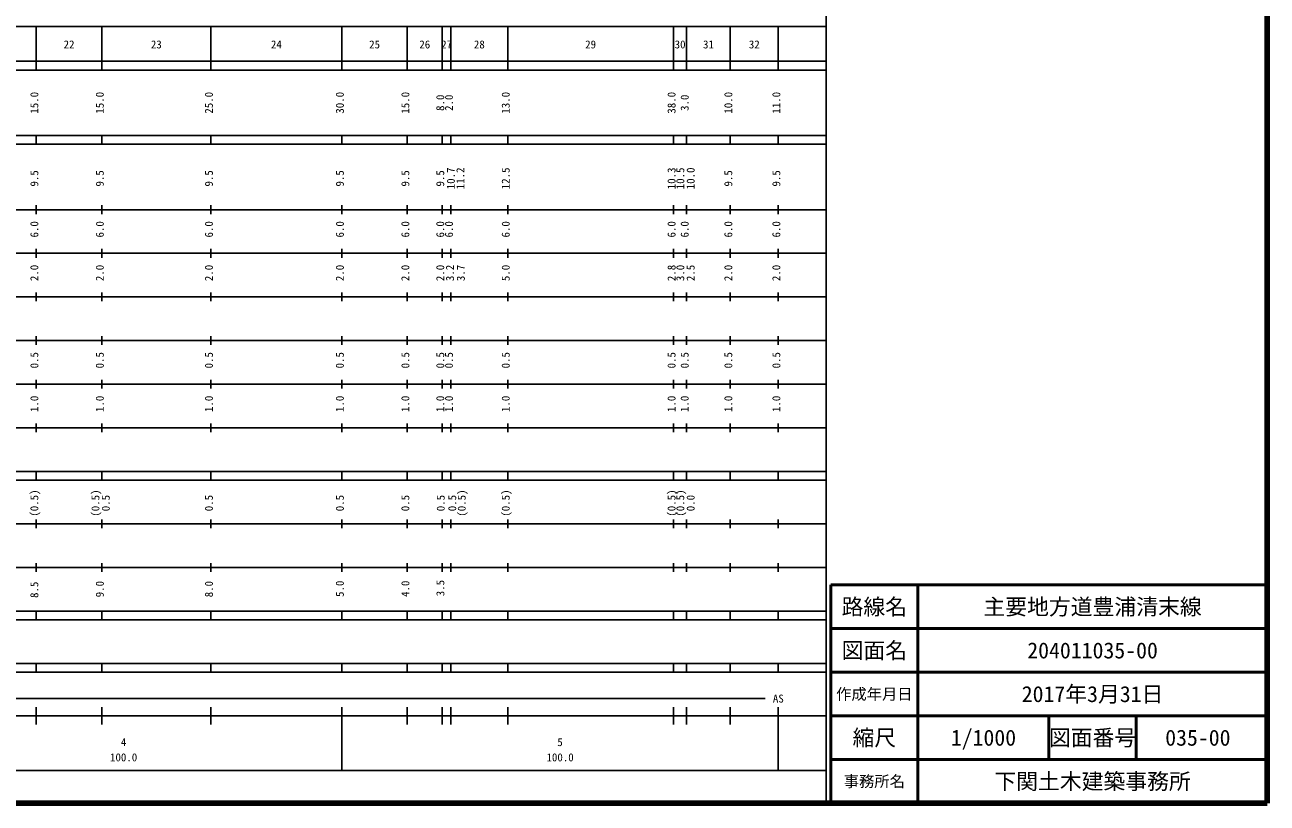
# Model space of a CAD drawing. Units: millimetres on the paper, enlarged 1000 times. Extents: x 40000 to 680000, y 20000 to 380000.
# Drawn here: x 395369 to 680000, y 20000 to 198357 of the extents above; entities that cross this region are included whole.
import ezdxf
from ezdxf.enums import TextEntityAlignment as Align

# ---------------------------------------------------------------- set-up
doc = ezdxf.new("R2010")
doc.units = ezdxf.units.MM
doc.header["$LTSCALE"] = 1000
for name, color, linetype, lineweight in [('M-TTL', 2, 'Continuous', 140), ('M-TTL-BAND', 7, 'Continuous', 25), ('M-TTL-FRAM', 2, 'Continuous', 50), ('M-TTL-LINE', 7, 'Continuous', 50)]:
    doc.layers.add(name, color=color, linetype=linetype, lineweight=lineweight)
doc.layers.add('M-TTL-TXT', color=7, linetype='Continuous')
doc.styles.add('ＭＳ ゴシック', font='')
doc.styles.get('ＭＳ ゴシック').set_extended_font_data('MS Gothic')

msp = doc.modelspace()

# ---------------------------------------------------------------- linework, layer by layer
at = {"layer": 'M-TTL'}
for p, q in [((680000, 20000), (680000, 380000)), ((40000, 20000), (680000, 20000))]:
    msp.add_line(p, q, dxfattribs=at)
at = {"layer": 'M-TTL-BAND'}
for p, q in [((579000, 20000), (579000, 370000)), ((68000, 198000), (579000, 198000)), ((398000, 188000), (398000, 198000)), ((413000, 188000), (413000, 198000)), ((438000, 188000), (438000, 198000)), ((468000, 188000), (468000, 198000)), ((483000, 188000), (483000, 198000)), ((491000, 188000), (491000, 198000)), ((493000, 188000), (493000, 198000)), ((506000, 188000), (506000, 198000)), ((544000, 188000), (544000, 198000)), ((547000, 188000), (547000, 198000)), ((557000, 188000), (557000, 198000)), ((568000, 188000), (568000, 198000)), ((40000, 190000), (579000, 190000)), ((40000, 188000), (579000, 188000)), ((40000, 173000), (579000, 173000)), ((40000, 171000), (579000, 171000)), ((398000, 171000), (398000, 173000)), ((413000, 171000), (413000, 173000)), ((438000, 171000), (438000, 173000)), ((468000, 171000), (468000, 173000)), ((483000, 171000), (483000, 173000)), ((491000, 171000), (491000, 173000)), ((493000, 171000), (493000, 173000)), ((506000, 171000), (506000, 173000)), ((544000, 171000), (544000, 173000)), ((547000, 171000), (547000, 173000)), ((557000, 171000), (557000, 173000)), ((568000, 171000), (568000, 173000)), ((398000, 155000), (398000, 157000)), ((413000, 155000), (413000, 157000)), ((438000, 155000), (438000, 157000)), ((468000, 155000), (468000, 157000)), ((483000, 155000), (483000, 157000)), ((491000, 155000), (491000, 157000)), ((493000, 155000), (493000, 157000)), ((506000, 155000), (506000, 157000)), ((544000, 155000), (544000, 157000)), ((547000, 155000), (547000, 157000)), ((557000, 155000), (557000, 157000)), ((568000, 155000), (568000, 157000)), ((40000, 156000), (579000, 156000)), ((46000, 146000), (579000, 146000)), ((398000, 145000), (398000, 147000)), ((413000, 145000), (413000, 147000)), ((438000, 145000), (438000, 147000)), ((468000, 145000), (468000, 147000)), ((483000, 145000), (483000, 147000)), ((491000, 145000), (491000, 147000)), ((493000, 145000), (493000, 147000)), ((506000, 145000), (506000, 147000)), ((544000, 145000), (544000, 147000)), ((547000, 145000), (547000, 147000)), ((557000, 145000), (557000, 147000)), ((568000, 145000), (568000, 147000)), ((398000, 135000), (398000, 137000)), ((413000, 135000), (413000, 137000)), ((438000, 135000), (438000, 137000)), ((468000, 135000), (468000, 137000)), ((483000, 135000), (483000, 137000)), ((491000, 135000), (491000, 137000)), ((493000, 135000), (493000, 137000)), ((506000, 135000), (506000, 137000)), ((544000, 135000), (544000, 137000)), ((547000, 135000), (547000, 137000)), ((557000, 135000), (557000, 137000)), ((568000, 135000), (568000, 137000)), ((52000, 136000), (579000, 136000)), ((46000, 126000), (579000, 126000)), ((398000, 125000), (398000, 127000)), ((413000, 125000), (413000, 127000)), ((438000, 125000), (438000, 127000)), ((468000, 125000), (468000, 127000)), ((483000, 125000), (483000, 127000)), ((491000, 125000), (491000, 127000)), ((493000, 125000), (493000, 127000)), ((506000, 125000), (506000, 127000)), ((544000, 125000), (544000, 127000)), ((547000, 125000), (547000, 127000)), ((557000, 125000), (557000, 127000)), ((568000, 125000), (568000, 127000)), ((398000, 115000), (398000, 117000)), ((413000, 115000), (413000, 117000)), ((438000, 115000), (438000, 117000)), ((468000, 115000), (468000, 117000)), ((483000, 115000), (483000, 117000)), ((491000, 115000), (491000, 117000)), ((493000, 115000), (493000, 117000)), ((506000, 115000), (506000, 117000)), ((544000, 115000), (544000, 117000)), ((547000, 115000), (547000, 117000)), ((557000, 115000), (557000, 117000)), ((568000, 115000), (568000, 117000)), ((52000, 116000), (579000, 116000)), ((46000, 106000), (579000, 106000)), ((398000, 105000), (398000, 107000)), ((413000, 105000), (413000, 107000)), ((438000, 105000), (438000, 107000)), ((468000, 105000), (468000, 107000)), ((483000, 105000), (483000, 107000)), ((491000, 105000), (491000, 107000)), ((493000, 105000), (493000, 107000)), ((506000, 105000), (506000, 107000)), ((544000, 105000), (544000, 107000)), ((547000, 105000), (547000, 107000)), ((557000, 105000), (557000, 107000)), ((568000, 105000), (568000, 107000)), ((40000, 96000), (579000, 96000)), ((40000, 94000), (579000, 94000)), ((398000, 94000), (398000, 96000)), ((413000, 94000), (413000, 96000)), ((438000, 94000), (438000, 96000)), ((468000, 94000), (468000, 96000)), ((483000, 94000), (483000, 96000)), ((491000, 94000), (491000, 96000)), ((493000, 94000), (493000, 96000)), ((506000, 94000), (506000, 96000)), ((544000, 94000), (544000, 96000)), ((547000, 94000), (547000, 96000)), ((557000, 94000), (557000, 96000)), ((568000, 94000), (568000, 96000)), ((49000, 84000), (579000, 84000)), ((398000, 83000), (398000, 85000)), ((413000, 83000), (413000, 85000)), ((438000, 83000), (438000, 85000)), ((468000, 83000), (468000, 85000)), ((483000, 83000), (483000, 85000)), ((491000, 83000), (491000, 85000)), ((493000, 83000), (493000, 85000)), ((506000, 83000), (506000, 85000)), ((544000, 83000), (544000, 85000)), ((547000, 83000), (547000, 85000)), ((557000, 83000), (557000, 85000)), ((568000, 83000), (568000, 85000)), ((398000, 73000), (398000, 75000)), ((413000, 73000), (413000, 75000)), ((438000, 73000), (438000, 75000)), ((468000, 73000), (468000, 75000)), ((483000, 73000), (483000, 75000)), ((491000, 73000), (491000, 75000)), ((493000, 73000), (493000, 75000)), ((506000, 73000), (506000, 75000)), ((544000, 73000), (544000, 75000)), ((547000, 73000), (547000, 75000)), ((557000, 73000), (557000, 75000)), ((568000, 73000), (568000, 75000)), ((40000, 74000), (579000, 74000)), ((40000, 64000), (579000, 64000)), ((398000, 62000), (398000, 64000)), ((413000, 62000), (413000, 64000)), ((438000, 62000), (438000, 64000)), ((468000, 62000), (468000, 64000)), ((483000, 62000), (483000, 64000)), ((491000, 62000), (491000, 64000)), ((493000, 62000), (493000, 64000)), ((506000, 62000), (506000, 64000)), ((544000, 62000), (544000, 64000)), ((547000, 62000), (547000, 64000)), ((557000, 62000), (557000, 64000)), ((568000, 62000), (568000, 64000)), ((40000, 62000), (579000, 62000)), ((40000, 52000), (579000, 52000)), ((398000, 50000), (398000, 52000)), ((413000, 50000), (413000, 52000)), ((438000, 50000), (438000, 52000)), ((468000, 50000), (468000, 52000)), ((483000, 50000), (483000, 52000)), ((491000, 50000), (491000, 52000)), ((493000, 50000), (493000, 52000)), ((506000, 50000), (506000, 52000)), ((544000, 50000), (544000, 52000)), ((547000, 50000), (547000, 52000)), ((557000, 50000), (557000, 52000)), ((568000, 50000), (568000, 52000)), ((40000, 50000), (579000, 50000)), ((71000, 44000), (565000, 44000)), ((40000, 40000), (579000, 40000)), ((398000, 38000), (398000, 42000)), ((413000, 38000), (413000, 42000)), ((438000, 38000), (438000, 42000)), ((468000, 27500), (468000, 42000)), ((483000, 38000), (483000, 42000)), ((491000, 38000), (491000, 42000)), ((493000, 38000), (493000, 42000)), ((506000, 38000), (506000, 42000)), ((544000, 38000), (544000, 42000)), ((547000, 38000), (547000, 42000)), ((557000, 38000), (557000, 42000)), ((568000, 27500), (568000, 42000)), ((68000, 27500), (579000, 27500))]:
    msp.add_line(p, q, dxfattribs=at)
at = {"layer": 'M-TTL-FRAM'}
for p, q in [((680000, 70000), (580000, 70000)), ((580000, 70000), (580000, 20000))]:
    msp.add_line(p, q, dxfattribs=at)
at = {"layer": 'M-TTL-LINE'}
for p, q in [((600000, 70000), (600000, 20000)), ((680000, 60000), (580000, 60000)), ((680000, 50000), (580000, 50000)), ((680000, 40000), (580000, 40000)), ((630000, 40000), (630000, 30000)), ((650000, 40000), (650000, 30000)), ((680000, 30000), (580000, 30000))]:
    msp.add_line(p, q, dxfattribs=at)

# ---------------------------------------------------------------- texts
at = {"layer": 'M-TTL-BAND', "style": 'ＭＳ ゴシック'}
for s, p in [('22', (405500, 192405)), ('23', (425500, 192405)), ('24', (453000, 192405)), ('25', (475500, 192405)), ('26', (487000, 192405)), ('27', (492000, 192405)), ('28', (499500, 192405)), ('29', (525000, 192405)), ('30', (545500, 192405)), ('31', (552000, 192405)), ('32', (562500, 192405)), ('AS', (568000, 42500)), ('4', (418000, 32523)), ('5', (518000, 32523)), ('100.0', (418000, 29033)), ('100.0', (518000, 29033))]:
    msp.add_text(s, height=1833, dxfattribs=at).set_placement(p, align=Align.BOTTOM_CENTER)
for s, p in [('15.0', (399000, 180500)), ('15.0', (414000, 180500)), ('25.0', (439000, 180500)), ('30.0', (469000, 180500)), ('15.0', (484000, 180500)), ('8.0', (492000, 180500)), ('2.0', (494000, 180500)), ('13.0', (507000, 180500)), ('38.0', (545000, 180500)), ('3.0', (548000, 180500)), ('10.0', (558000, 180500)), ('11.0', (569000, 180500)), ('10.7', (494430, 163174)), ('11.2', (496612, 163174)), ('12.5', (507000, 163174)), ('10.3', (545000, 163174)), ('10.5', (547000, 163174)), ('10.0', (549370, 163174)), ('9.5', (399000, 163174)), ('9.5', (414000, 163174)), ('9.5', (439000, 163174)), ('9.5', (469000, 163174)), ('9.5', (484000, 163174)), ('9.5', (492000, 163174)), ('9.5', (558000, 163174)), ('9.5', (569000, 163174)), ('6.0', (399000, 151500)), ('6.0', (414000, 151500)), ('6.0', (439000, 151500)), ('6.0', (469000, 151500)), ('6.0', (484000, 151500)), ('6.0', (492000, 151500)), ('6.0', (494000, 151500)), ('6.0', (507000, 151500)), ('6.0', (545000, 151500)), ('6.0', (548000, 151500)), ('6.0', (558000, 151500)), ('6.0', (569000, 151500)), ('2.0', (399000, 141500)), ('2.0', (414000, 141500)), ('2.0', (439000, 141500)), ('2.0', (469000, 141500)), ('2.0', (484000, 141500)), ('2.0', (492000, 141500)), ('3.2', (494231, 141500)), ('3.7', (496714, 141500)), ('5.0', (507000, 141500)), ('2.8', (545000, 141500)), ('3.0', (547000, 141500)), ('2.5', (549370, 141500)), ('2.0', (558000, 141500)), ('2.0', (569000, 141500)), ('0.5', (399000, 121500)), ('0.5', (414000, 121500)), ('0.5', (439000, 121500)), ('0.5', (469000, 121500)), ('0.5', (484000, 121500)), ('0.5', (492000, 121500)), ('0.5', (494000, 121500)), ('0.5', (507000, 121500)), ('0.5', (545000, 121500)), ('0.5', (548000, 121500)), ('0.5', (558000, 121500)), ('0.5', (569000, 121500)), ('1.0', (399000, 111500)), ('1.0', (414000, 111500)), ('1.0', (439000, 111500)), ('1.0', (469000, 111500)), ('1.0', (484000, 111500)), ('1.0', (492000, 111500)), ('1.0', (494000, 111500)), ('1.0', (507000, 111500)), ('1.0', (545000, 111500)), ('1.0', (548000, 111500)), ('1.0', (558000, 111500)), ('1.0', (569000, 111500)), ('(0.5)', (399000, 88764)), ('(0.5)', (413000, 88764)), ('(0.5)', (496920, 88764)), ('(0.5)', (507000, 88764)), ('(0.5)', (545000, 88764)), ('(0.5)', (547000, 88764)), ('0.5', (415370, 88764)), ('0.5', (439000, 88764)), ('0.5', (469000, 88764)), ('0.5', (484000, 88764)), ('0.5', (492111, 88764)), ('0.5', (494748, 88764)), ('0.0', (549370, 88764)), ('8.5', (399000, 68892)), ('9.0', (414000, 69048)), ('8.0', (439000, 69048)), ('5.0', (469000, 69126)), ('4.0', (484000, 69126)), ('3.5', (492030, 69281))]:
    msp.add_text(s, height=1833, rotation=90, dxfattribs=at).set_placement(p, align=Align.BOTTOM_CENTER)
at = {"layer": 'M-TTL-TXT', "style": 'ＭＳ ゴシック'}
for s, height, p in [('路線名', 3666, (590000, 65000)), ('路線名', 3666, (590000, 65000)), ('主要地方道豊浦清末線', 3666, (640000, 65000)), ('図面名', 3666, (590000, 55000)), ('図面名', 3666, (590000, 55000)), ('204011035-00', 3666, (640000, 55000)), ('作成年月日', 2566, (590000, 45000)), ('作成年月日', 2566, (590000, 45000)), ('2017年3月31日', 3666, (640000, 45000)), ('縮尺', 3666, (590000, 35000)), ('縮尺', 3666, (590000, 35000)), ('1/1000', 3666, (615000, 35000)), ('図面番号', 3666, (640000, 35000)), ('図面番号', 3666, (640000, 35000)), ('035-00', 3666, (664125, 35000)), ('事務所名', 2566, (590000, 25000)), ('事務所名', 2566, (590000, 25000)), ('下関土木建築事務所', 3666, (640000, 25000))]:
    msp.add_text(s, height=height, dxfattribs=at).set_placement(p, align=Align.MIDDLE_CENTER)

doc.saveas('drawing.dxf')
